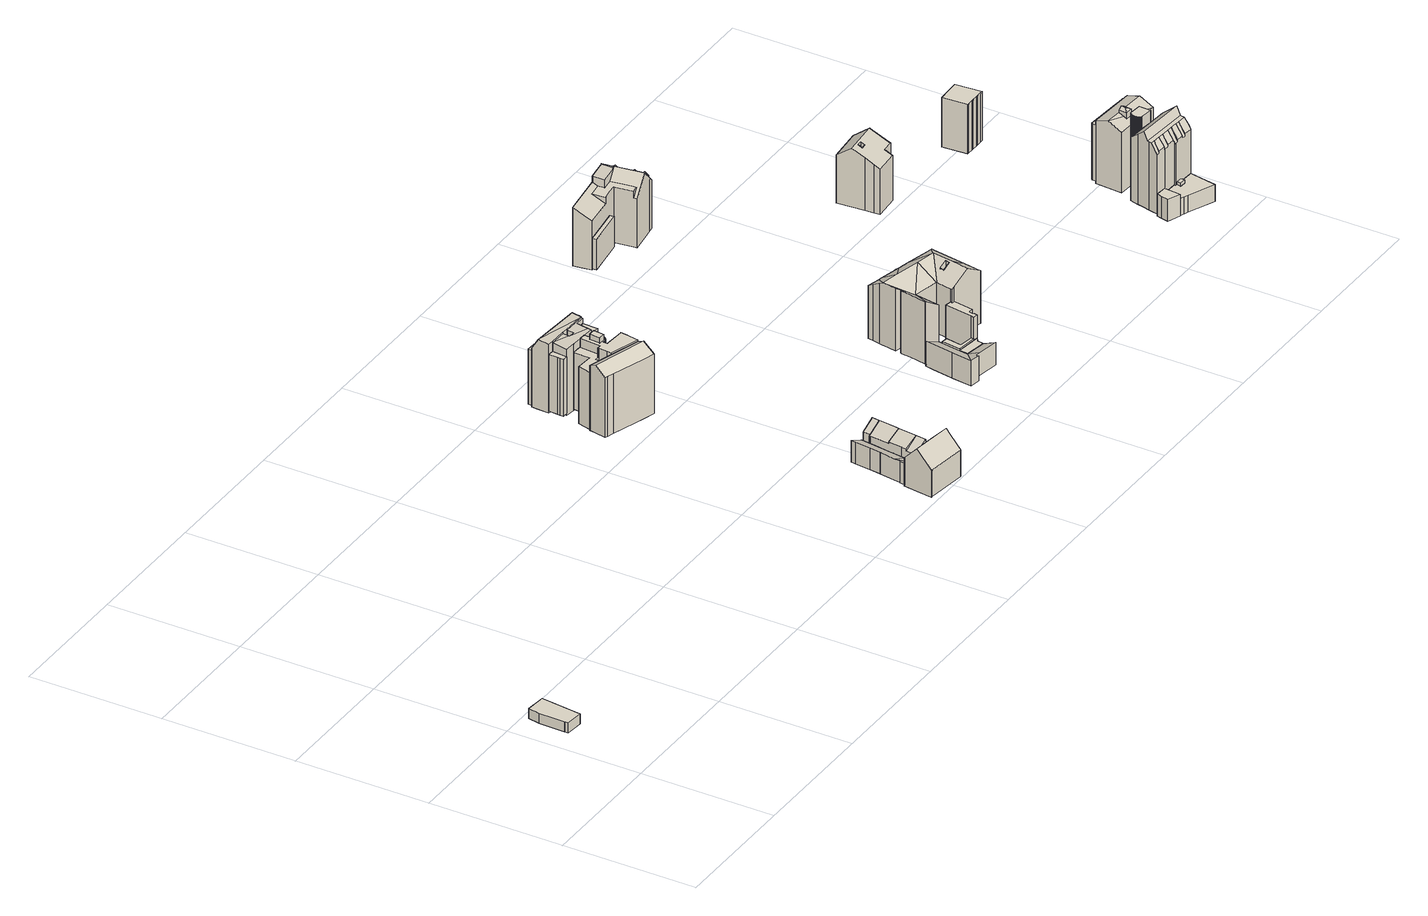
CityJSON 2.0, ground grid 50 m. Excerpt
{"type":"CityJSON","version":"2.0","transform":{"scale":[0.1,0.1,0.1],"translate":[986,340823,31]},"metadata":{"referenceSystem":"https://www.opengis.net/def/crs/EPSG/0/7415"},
"CityObjects":{
"building1":{"type":"Building","attributes":{"measuredHeight":3.82,"roofType":"FLACHDACH","HoeheDach":"42","NiedrigsteTraufeDesGebaeudes":"42","Blattnummer":"102081","HoeheGrund":"38"},"geometry":[{"type":"Solid","lod":"2","boundaries":[[[[0,1,2,3,4,5,6]],[[7,8,9,10,11,12,13]],[[13,12,1,0]],[[12,11,2,1]],[[11,10,3,2]],[[10,9,4,3]],[[9,8,5,4]],[[8,7,6,5]],[[7,13,0,6]]]]}]},
"building2":{"type":"Building","children":["building2-1","building2-2","building2-3","building2-4","building2-5"]},
"building2-1":{"type":"BuildingPart","attributes":{"measuredHeight":16.26,"roofType":"SATTELDACH","HoeheDach":"48","NiedrigsteTraufeDesGebaeudes":"42","Blattnummer":"102081","HoeheGrund":"32"},"parents":["building2"],"geometry":[{"type":"Solid","lod":"2","boundaries":[[[[14,15,16,17,18,19]],[[17,20,21,22,23,24,18]],[[25,16,15,26]],[[26,15,14,27]],[[27,14,19,28]],[[29,24,23,30]],[[16,25,31,32,33,21,20,17]],[[22,21,33,34,30,23]],[[19,18,24,29,35,28]],[[32,31,25,26,27,28,35,29,30,34,33]]]]}]},
"building2-2":{"type":"BuildingPart","attributes":{"measuredHeight":8.15,"roofType":"PULTDACH","HoeheDach":"41","NiedrigsteTraufeDesGebaeudes":"38","Blattnummer":"102081","HoeheGrund":"32"},"parents":["building2"],"geometry":[{"type":"Solid","lod":"2","boundaries":[[[[36,37,38,39]],[[40,41,42,43]],[[40,39,38,41]],[[41,38,37,42]],[[42,37,36,43]],[[43,36,39,40]]]]}]},
"building2-3":{"type":"BuildingPart","attributes":{"measuredHeight":8.43,"roofType":"PULTDACH","HoeheDach":"41","NiedrigsteTraufeDesGebaeudes":"37","Blattnummer":"102081","HoeheGrund":"32"},"parents":["building2"],"geometry":[{"type":"Solid","lod":"2","boundaries":[[[[44,45,46,47,48]],[[46,49,50,51,52,53]],[[49,54,55,36,39,56,57,58,59]],[[60,52,51,61]],[[59,50,49]],[[46,53,47]],[[62,57,56,63]],[[63,56,39,64]],[[64,39,36,65]],[[65,36,55,66]],[[66,55,54,67]],[[66,67,68,69,70,71,72,73,60,61,74,75,62,63,64,65]],[[70,69,68,67,54,49,46,45]],[[51,50,59,58,57,62,75,74,61]],[[71,70,45,44,48,72]],[[48,47,53,52,60,73,72]]]]}]},
"building2-4":{"type":"BuildingPart","attributes":{"measuredHeight":8.3,"roofType":"PULTDACH","HoeheDach":"41","NiedrigsteTraufeDesGebaeudes":"37","Blattnummer":"102081","HoeheGrund":"32"},"parents":["building2"],"geometry":[{"type":"Solid","lod":"2","boundaries":[[[[76,77,78,79]],[[80,81,82,83,78,77]],[[79,78,83,84]],[[85,80,77,76]],[[86,87,88,89]],[[90,91,92,93]],[[81,94,82]],[[95,96,97,98]],[[98,97,99,100]],[[100,99,101,102]],[[102,101,103,104]],[[104,103,105,106]],[[104,106,107,90,93,108,85,76,79,84,109,86,89,110,95,98,100,102]],[[90,107,106,105,111,91]],[[88,112,96,95,110,89]],[[81,80,85,108,93,92,94]],[[83,82,87,86,109,84]],[[94,92,91,111,105,103,101,99,97,96,112,88,87,82]]]]}]},
"building2-5":{"type":"BuildingPart","attributes":{"measuredHeight":6.44,"roofType":"FLACHDACH","HoeheDach":"39","NiedrigsteTraufeDesGebaeudes":"39","Blattnummer":"102081","HoeheGrund":"32"},"parents":["building2"],"geometry":[{"type":"Solid","lod":"2","boundaries":[[[[113,114,115,116,117]],[[118,119,120,121,122]],[[122,121,114,113]],[[121,120,115,114]],[[120,119,116,115]],[[119,118,117,116]],[[118,122,113,117]]]]}]},
"building3":{"type":"Building","children":["building3-1","building3-2","building3-3","building3-4","building3-5","building3-6","building3-7","building3-8","building3-9","building3-10"]},
"building3-1":{"type":"BuildingPart","attributes":{"measuredHeight":21.09,"roofType":"FLACHDACH","HoeheDach":"56","NiedrigsteTraufeDesGebaeudes":"56","Blattnummer":"102081","HoeheGrund":"35"},"parents":["building3"],"geometry":[{"type":"Solid","lod":"2","boundaries":[[[[123,124,125,126,127]],[[127,126,128,129]],[[126,125,130,128]],[[125,124,131,130]],[[124,123,132,131]],[[123,127,129,132]],[[129,128,130,131,132]]]]}]},
"building3-2":{"type":"BuildingPart","attributes":{"measuredHeight":19.27,"roofType":"FLACHDACH","HoeheDach":"57","NiedrigsteTraufeDesGebaeudes":"57","Blattnummer":"102081","HoeheGrund":"37"},"parents":["building3"],"geometry":[{"type":"Solid","lod":"2","boundaries":[[[[133,134,135,136]],[[137,138,139,140]],[[140,139,134,133]],[[139,138,135,134]],[[138,137,136,135]],[[137,140,133,136]]]]}]},
"building3-3":{"type":"BuildingPart","attributes":{"measuredHeight":21.83,"roofType":"FLACHDACH","HoeheDach":"57","NiedrigsteTraufeDesGebaeudes":"57","Blattnummer":"102081","HoeheGrund":"36"},"parents":["building3"],"geometry":[{"type":"Solid","lod":"2","boundaries":[[[[141,142,143,144,145,146,147]],[[148,149,150,151,152,153,154]],[[154,153,142,141]],[[153,152,143,142]],[[152,151,144,143]],[[151,150,145,144]],[[150,149,146,145]],[[149,148,147,146]],[[148,154,141,147]]]]}]},
"building3-4":{"type":"BuildingPart","attributes":{"measuredHeight":27.3,"roofType":"FLACHDACH","HoeheDach":"62","NiedrigsteTraufeDesGebaeudes":"62","Blattnummer":"102081","HoeheGrund":"35"},"parents":["building3"],"geometry":[{"type":"Solid","lod":"2","boundaries":[[[[155,156,157,158]],[[159,160,161,162]],[[162,161,156,155]],[[161,160,157,156]],[[160,159,158,157]],[[159,162,155,158]]]]}]},
"building3-5":{"type":"BuildingPart","attributes":{"measuredHeight":26.02,"roofType":"SATTELDACH","HoeheDach":"61","NiedrigsteTraufeDesGebaeudes":"58","Blattnummer":"102081","HoeheGrund":"35"},"parents":["building3"],"geometry":[{"type":"Solid","lod":"2","boundaries":[[[[163,164,165,166,167,168]],[[169,170,171,172]],[[172,171,173,174]],[[175,167,166,176]],[[176,166,165,177]],[[177,165,164,178]],[[178,179,180,181,182,169,172,174,183,175,176,177]],[[184,185,181,180,179,178,164,163]],[[182,181,185,186,170,169]],[[173,168,167,175,183,174]],[[171,170,186,185,184,163,168,173]]]]}]},
"building3-6":{"type":"BuildingPart","attributes":{"measuredHeight":26.84,"roofType":"PULTDACH","HoeheDach":"62","NiedrigsteTraufeDesGebaeudes":"58","Blattnummer":"102081","HoeheGrund":"35"},"parents":["building3"],"geometry":[{"type":"Solid","lod":"2","boundaries":[[[[187,188,189,190,191,192,193]],[[194,195,196,197,198,192]],[[199,190,189,200]],[[200,189,188,201]],[[201,188,187,202]],[[202,187,193,203]],[[204,198,197,205]],[[205,197,196,206]],[[206,196,195,207]],[[208,209,210,211,212,213,214,207,195,194]],[[214,213,212,211,215,199,200,201,202,203,216,204,205,206,207]],[[215,211,210,191,190,199]],[[193,192,198,204,216,203]],[[191,210,209,208,194,192]]]]}]},
"building3-7":{"type":"BuildingPart","attributes":{"measuredHeight":24,"roofType":"FLACHDACH","HoeheDach":"59","NiedrigsteTraufeDesGebaeudes":"59","Blattnummer":"102081","HoeheGrund":"35"},"parents":["building3"],"geometry":[{"type":"Solid","lod":"2","boundaries":[[[[217,218,219,220,221]],[[222,223,224,225,226]],[[226,225,218,217]],[[225,224,219,218]],[[224,223,220,219]],[[223,222,221,220]],[[222,226,217,221]]]]}]},
"building3-8":{"type":"BuildingPart","attributes":{"measuredHeight":25.4,"roofType":"FLACHDACH","HoeheDach":"60","NiedrigsteTraufeDesGebaeudes":"60","Blattnummer":"102081","HoeheGrund":"35"},"parents":["building3"],"geometry":[{"type":"Solid","lod":"2","boundaries":[[[[227,228,229,230,231,232,233,234,235,236,237,238,239,240,241,242,243,244,245,246,247,248,249,250,251,252,253,254,255,256,257,258,259,260,261,262,263,264,265,266,267,268,269,270,271,272,273,274,275,276,277,278,279,280,281],[157,156,155,158]],[[282,283,251,250]],[[283,284,252,251]],[[284,285,253,252]],[[285,286,254,253]],[[287,288,289,290,291,292,293,294,295,296,297,298,299,300,301,302,303,304,305,306,307,308,309,310,311,312,313,286,285,284,283,282,314,315,316,317,318,319,320,321,322,323,324,325,326,327,328,329,330,331,332,333,334,335,336],[337,338,339,340]],[[336,335,228,227]],[[335,334,229,228]],[[334,333,230,229]],[[333,332,231,230]],[[332,331,232,231]],[[331,330,233,232]],[[330,329,234,233]],[[329,328,235,234]],[[328,327,236,235]],[[327,326,237,236]],[[326,325,238,237]],[[325,324,239,238]],[[324,323,240,239]],[[323,322,241,240]],[[322,321,242,241]],[[321,320,243,242]],[[320,319,244,243]],[[319,318,245,244]],[[318,317,246,245]],[[317,316,247,246]],[[316,315,248,247]],[[315,314,249,248]],[[314,282,250,249]],[[286,313,255,254]],[[313,312,256,255]],[[312,311,257,256]],[[311,310,258,257]],[[310,309,259,258]],[[309,308,260,259]],[[308,307,261,260]],[[307,306,262,261]],[[306,305,263,262]],[[305,304,264,263]],[[304,303,265,264]],[[303,302,266,265]],[[302,301,267,266]],[[301,300,268,267]],[[300,299,269,268]],[[299,298,270,269]],[[298,297,271,270]],[[297,296,272,271]],[[296,295,273,272]],[[295,294,274,273]],[[294,293,275,274]],[[293,292,276,275]],[[292,291,277,276]],[[291,290,278,277]],[[290,289,279,278]],[[289,288,280,279]],[[288,287,281,280]],[[287,336,227,281]],[[340,339,156,157]],[[339,338,155,156]],[[338,337,158,155]],[[337,340,157,158]]]]}]},
"building3-9":{"type":"BuildingPart","attributes":{"measuredHeight":21.93,"roofType":"FLACHDACH","HoeheDach":"57","NiedrigsteTraufeDesGebaeudes":"57","Blattnummer":"102081","HoeheGrund":"35"},"parents":["building3"],"geometry":[{"type":"Solid","lod":"2","boundaries":[[[[341,342,343,344,345,346,347,348,349,350,351,352,353]],[[354,355,356,357,358,359,360,361,362,363,364,365,366]],[[366,365,342,341]],[[365,364,343,342]],[[364,363,344,343]],[[363,362,345,344]],[[362,361,346,345]],[[361,360,347,346]],[[360,359,348,347]],[[359,358,349,348]],[[358,357,350,349]],[[357,356,351,350]],[[356,355,352,351]],[[355,354,353,352]],[[354,366,341,353]]]]}]},
"building3-10":{"type":"BuildingPart","attributes":{"measuredHeight":26.04,"roofType":"PULTDACH","HoeheDach":"61","NiedrigsteTraufeDesGebaeudes":"60","Blattnummer":"102081","HoeheGrund":"35"},"parents":["building3"],"geometry":[{"type":"Solid","lod":"2","boundaries":[[[[367,368,369,370,371,372,373,374,375,376,377]],[[374,378,375]],[[371,379,380,381,382,383,384,372]],[[385,377,376,202]],[[386,368,367,387]],[[387,367,377,385]],[[388,384,383,389]],[[389,383,382,199]],[[199,382,381,211]],[[211,381,380,217]],[[217,380,379,221]],[[217,221,390,220,391,386,387,385,202,392,201,393,394,395,388,389,199,211]],[[391,220,370,369,368,386]],[[371,370,220,390,221,379]],[[372,384,388,395,394,373]],[[374,373,394,393,201,378]],[[375,378,201,392,202,376]]]]}]},
"building4":{"type":"Building","children":["building4-1","building4-2","building4-3","building4-4","building4-5"]},
"building4-1":{"type":"BuildingPart","attributes":{"measuredHeight":5.58,"roofType":"FLACHDACH","HoeheDach":"39","NiedrigsteTraufeDesGebaeudes":"39","Blattnummer":"102081","HoeheGrund":"34"},"parents":["building4"],"geometry":[{"type":"Solid","lod":"2","boundaries":[[[[396,397,398,399]],[[397,400,401,398]],[[401,402,403,404,399,398]],[[397,396,405,406,407,400]],[[400,407,402,401]],[[407,406,403,402]],[[406,405,404,403]],[[405,396,399,404]]]]}]},
"building4-2":{"type":"BuildingPart","attributes":{"measuredHeight":5.76,"roofType":"FLACHDACH","HoeheDach":"40","NiedrigsteTraufeDesGebaeudes":"40","Blattnummer":"102081","HoeheGrund":"34"},"parents":["building4"],"geometry":[{"type":"Solid","lod":"2","boundaries":[[[[408,409,410,411,412,413]],[[414,415,416,417,418,419]],[[419,418,409,408]],[[418,417,410,409]],[[417,416,411,410]],[[416,415,412,411]],[[415,414,413,412]],[[414,419,408,413]]]]}]},
"building4-3":{"type":"BuildingPart","attributes":{"measuredHeight":24.07,"roofType":"SATTELDACH","HoeheDach":"58","NiedrigsteTraufeDesGebaeudes":"53","Blattnummer":"102081","HoeheGrund":"34"},"parents":["building4"],"geometry":[{"type":"Solid","lod":"2","boundaries":[[[[420,421,422,423]],[[423,422,424,425]],[[425,424,426,427]],[[428,429,430,431]],[[431,430,432,433]],[[434,435,436,437]],[[438,439,440,441]],[[442,443,444]],[[445,446,447,448,449]],[[447,450,451,452,448]],[[453,454,455]],[[456,426,424,422,421,457,446,445]],[[458,459,460,454,453]],[[460,461,462]],[[463,464,465,466,467,468]],[[466,465,469,470,471,461,460,467]],[[472,473,474,475]],[[476,477,478,479]],[[479,478,480,481]],[[481,480,482,483]],[[484,452,451,485]],[[485,451,450,486]],[[487,457,421,420]],[[488,489,439,438]],[[490,491,489,488]],[[441,440,491,490]],[[492,493,494,495]],[[496,464,463,497]],[[498,471,470,499]],[[499,470,469,500]],[[501,468,467,460,459,502,503,436,435],[439,489,491,440]],[[474,504,505,506,477,476,507,508,509,475]],[[482,510,449,448,452,484,511,512,513,483]],[[514,515,516,458,453,455,517,518]],[[436,503,502,459,458,516,519,520,437]],[[521,496,497,522,523,434,437,520,519,516,515,514,518,524,525,526,472,475,509,508,507,476,479,481,483,513,512,511,484,485,486,527,528,487,420,423,425,427,529,428,431,433,530,492,495,531,532,498,499,500],[438,441,490,488]],[[525,524,518,517,443,442]],[[447,446,457,487,528,527,486,450]],[[496,521,500,469,465,464]],[[471,498,532,461]],[[462,461,532,531,495,494]],[[522,497,463,468,501,523]],[[523,501,435,434]],[[533,493,492,530,433,432]],[[456,429,428,529,427,426]],[[526,525,442,444,473,472]],[[454,460,462,494,493,533,432,430,429,456,445]],[[517,455,454,445,449,510]],[[444,443,517,510,482,480,478,477,506,505,504,474,473]]]]}]},
"building4-4":{"type":"BuildingPart","attributes":{"measuredHeight":9.76,"roofType":"PULTDACH","HoeheDach":"43","NiedrigsteTraufeDesGebaeudes":"39","Blattnummer":"102081","HoeheGrund":"33"},"parents":["building4"],"geometry":[{"type":"Solid","lod":"2","boundaries":[[[[534,535,536,537,538,539]],[[540,541,538,537]],[[542,536,535,543]],[[543,535,534,544]],[[545,546,547,548]],[[549,541,540,550]],[[550,551,542,543,544,552,553,554,555,556,545,548,557,558,559,560,549]],[[558,557,548,547,561,562]],[[563,564,546,545,556,555]],[[551,550,540,537,536,542]],[[541,549,560,538]],[[552,544,534,539,565,553]],[[560,559,558,562,566,538]],[[565,567,563,555,554,553]],[[539,538,566,562,561,547,546,564,563,567,565]]]]}]},
"building4-5":{"type":"BuildingPart","attributes":{"measuredHeight":14.68,"roofType":"FLACHDACH","HoeheDach":"48","NiedrigsteTraufeDesGebaeudes":"48","Blattnummer":"102081","HoeheGrund":"34"},"parents":["building4"],"geometry":[{"type":"Solid","lod":"2","boundaries":[[[[568,569,570,571,572,573,574,575,576,577,578]],[[579,580,581,582,583,584,585,586,587,588,589]],[[589,588,569,568]],[[588,587,570,569]],[[587,586,571,570]],[[586,585,572,571]],[[585,584,573,572]],[[584,583,574,573]],[[583,582,575,574]],[[582,581,576,575]],[[581,580,577,576]],[[580,579,578,577]],[[579,589,568,578]]]]}]},
"building5":{"type":"Building","children":["building5-1","building5-2","building5-3"]},
"building5-1":{"type":"BuildingPart","attributes":{"measuredHeight":23.23,"roofType":"PULTDACH","HoeheDach":"62","NiedrigsteTraufeDesGebaeudes":"61","Blattnummer":"102081","HoeheGrund":"39"},"parents":["building5"],"geometry":[{"type":"Solid","lod":"2","boundaries":[[[[590,591,592,593,594,595]],[[596,597,598,599,600,601]],[[596,595,594,597]],[[597,594,593,598]],[[598,593,592,599]],[[599,592,591,600]],[[600,591,590,601]],[[601,590,595,596]]]]}]},
"building5-2":{"type":"BuildingPart","attributes":{"measuredHeight":11.69,"roofType":"FLACHDACH","HoeheDach":"49","NiedrigsteTraufeDesGebaeudes":"49","Blattnummer":"102081","HoeheGrund":"38"},"parents":["building5"],"geometry":[{"type":"Solid","lod":"2","boundaries":[[[[602,603,604,605]],[[606,607,608,609]],[[609,608,603,602]],[[608,607,604,603]],[[607,606,605,604]],[[606,609,602,605]]]]}]},
"building5-3":{"type":"BuildingPart","attributes":{"measuredHeight":25.04,"roofType":"SATTELDACH","HoeheDach":"62","NiedrigsteTraufeDesGebaeudes":"56","Blattnummer":"102081","HoeheGrund":"37"},"parents":["building5"],"geometry":[{"type":"Solid","lod":"2","boundaries":[[[[610,611,612,613,614,615,616]],[[617,618,619,620,621,622,623,624,625,626,614,613]],[[627,628,629,630,631,625,624,623,622,632,633]],[[634,631,630,629,628,635,636,637,638,639,640,641,642,643,644,645,646,647,648,649,650,651,652,653,654,655,656,657,658,659,660,661,662,663,664,665,666]],[[667,668,662,661,660,659]],[[658,657,669,667,659]],[[670,671,648,647]],[[646,672,673,670,647]],[[674,675,676,641,640]],[[639,638,677,674,640]],[[678,616,615,679]],[[612,617,613]],[[680,666,665,681]],[[681,665,664,682]],[[683,655,654,684]],[[684,654,653,685]],[[685,653,652,686]],[[686,652,651,687]],[[687,651,650,688]],[[689,636,635,690]],[[691,634,666,680]],[[662,668,663]],[[656,669,657]],[[648,671,649]],[[637,677,638]],[[690,692,693,694,695,696,697,698,699,678,679,700,701,702,703,691,680,681,682,704,705,706,683,684,685,686,687,688,707,708,709,710,711,712,689]],[[669,656,655,683,706,705,704,682,664,663,668,667]],[[673,644,643,675,674,677,637,636,689,712,711,710,709,708,707,688,650,649,671,670]],[[698,697,696,695,619,618,617,612,611]],[[626,625,631,634,691,703,702,701]],[[676,675,643,642,641]],[[645,644,673,672,646]],[[693,692,690,635,628,627]],[[694,693,627,633,620,619,695]],[[633,632,622,621,620]],[[699,698,611,610,616,678]],[[614,626,701,700,679,615]]]]}]},
"building6":{"type":"Building","attributes":{"measuredHeight":22.62,"roofType":"SATTELDACH","HoeheDach":"58","NiedrigsteTraufeDesGebaeudes":"52","Blattnummer":"102081","HoeheGrund":"35"},"geometry":[{"type":"Solid","lod":"2","boundaries":[[[[713,714,715,716]],[[717,716,715,718]],[[719,720,721,722]],[[722,721,723,724]],[[724,723,725,726]],[[726,725,727,728]],[[728,727,729,730]],[[730,729,731,732]],[[733,734,735,736]],[[737,738,734,733]],[[739,740,738,737]],[[736,735,740,739]],[[724,726,728,730,732,741,717,718,742,719,722],[733,736,739,737]],[[741,732,731,713,716,717]],[[720,719,742,718,715,714]],[[731,729,727,725,723,721,720,714,713],[735,734,738,740]]]]}]},
"building7":{"type":"Building","children":["building7-1","building7-2","building7-3","building7-4","building7-5","building7-6","building7-7","building7-8"]},
"building7-1":{"type":"BuildingPart","attributes":{"measuredHeight":21.47,"roofType":"FLACHDACH","HoeheDach":"56","NiedrigsteTraufeDesGebaeudes":"56","Blattnummer":"102081","HoeheGrund":"35"},"parents":["building7"],"geometry":[{"type":"Solid","lod":"2","boundaries":[[[[743,744,745,746,747,748,749,750,751,752]],[[753,754,755,756,757,758,759,760,761,762]],[[762,761,744,743]],[[761,760,745,744]],[[760,759,746,745]],[[759,758,747,746]],[[758,757,748,747]],[[757,756,749,748]],[[756,755,750,749]],[[755,754,751,750]],[[754,753,752,751]],[[753,762,743,752]]]]}]},
"building7-2":{"type":"BuildingPart","attributes":{"measuredHeight":8.38,"roofType":"FLACHDACH","HoeheDach":"40","NiedrigsteTraufeDesGebaeudes":"40","Blattnummer":"102081","HoeheGrund":"32"},"parents":["building7"],"geometry":[{"type":"Solid","lod":"2","boundaries":[[[[763,764,765,766,767]],[[768,769,770,771,772]],[[772,771,764,763]],[[771,770,765,764]],[[770,769,766,765]],[[769,768,767,766]],[[768,772,763,767]]]]}]},
"building7-3":{"type":"BuildingPart","attributes":{"measuredHeight":6.41,"roofType":"FLACHDACH","HoeheDach":"38","NiedrigsteTraufeDesGebaeudes":"38","Blattnummer":"102081","HoeheGrund":"32"},"parents":["building7"],"geometry":[{"type":"Solid","lod":"2","boundaries":[[[[773,774,775,776,777,778,779,780,781,782,783,784]],[[785,786,787,788,789,790,791,792,793,794,795,796]],[[796,795,774,773]],[[795,794,775,774]],[[794,793,776,775]],[[793,792,777,776]],[[792,791,778,777]],[[791,790,779,778]],[[790,789,780,779]],[[789,788,781,780]],[[788,787,782,781]],[[787,786,783,782]],[[786,785,784,783]],[[785,796,773,784]]]]}]},
"building7-4":{"type":"BuildingPart","attributes":{"measuredHeight":27.11,"roofType":"WALMDACH","HoeheDach":"61","NiedrigsteTraufeDesGebaeudes":"60","Blattnummer":"102081","HoeheGrund":"34"},"parents":["building7"],"geometry":[{"type":"Solid","lod":"2","boundaries":[[[[797,798,799,800]],[[801,797,800]],[[801,802,798,797]],[[803,800,799,804]],[[805,801,800,803]],[[806,802,801,805]],[[805,803,804,807,806]],[[798,802,806,807,804,799]]]]}]},
"building7-5":{"type":"BuildingPart","attributes":{"measuredHeight":25.71,"roofType":"SATTELDACH","HoeheDach":"60","NiedrigsteTraufeDesGebaeudes":"57","Blattnummer":"102081","HoeheGrund":"34"},"parents":["building7"],"geometry":[{"type":"Solid","lod":"2","boundaries":[[[[808,809,810,811,812,813,814,815,816,817,818,819,820,821,822]],[[820,823,821]],[[823,824,825,826,827,828,829,821]],[[816,830,827,826,817]],[[831,819,818,832]],[[833,815,814,834]],[[834,814,813,835]],[[835,813,812,836]],[[836,812,811,837]],[[837,811,810,838]],[[838,810,809,839]],[[839,809,808,840]],[[840,808,822,841]],[[842,829,828,843]],[[844,825,824,845]],[[846,847,848,833,834,835,836,837,838,839,840,841,849,842,843],[845,850,831,832,851,852,844]],[[822,821,829,842,849,841]],[[820,819,831,850,845,824,823]],[[818,817,826,825,844,852,851,832]],[[830,847,846,843,828,827]],[[848,847,830,816,815,833]]]]}]},
"building7-6":{"type":"BuildingPart","attributes":{"measuredHeight":29.23,"roofType":"SATTELDACH","HoeheDach":"62","NiedrigsteTraufeDesGebaeudes":"54","Blattnummer":"102081","HoeheGrund":"32"},"parents":["building7"],"geometry":[{"type":"Solid","lod":"2","boundaries":[[[[853,854,855,856]],[[854,857,858,859,860,861,862,863,864,865,866,867,855]],[[865,868,869,866]],[[868,870,871,872,873,874,875,869]],[[876,857,854,877]],[[878,879,858,857,880]],[[881,859,858,882]],[[883,884,885,886,860,859,887]],[[888,889,861,860,890]],[[891,862,861,892]],[[893,894,863,862,895]],[[896,875,874,897]],[[897,874,873,898]],[[898,873,872,899]],[[899,872,871,900]],[[900,871,870,901]],[[853,877,854]],[[857,876,880]],[[879,882,858]],[[859,881,887]],[[902,884,883,903]],[[886,890,860]],[[861,889,892]],[[891,895,862]],[[904,905,906,907,908,909,893,895,891,892,889,888,890,886,885,884,902]],[[910,911,912,913,914,909,908,907,906,905,904,902,903,915,916,917,918,919,920,921,922,923,924,896,897,898,899,900,901]],[[919,918,917,878,880,876,877,853,856,920]],[[867,866,869,875,896,924,923,922]],[[865,864,912,911,910,901,870,868]],[[894,893,909,914,913,912,864,863]],[[916,915,903,883,887,881,882,879,878,917]],[[856,855,867,922,921,920]]]]}]},
"building7-7":{"type":"BuildingPart","attributes":{"measuredHeight":6.8,"roofType":"FLACHDACH","HoeheDach":"39","NiedrigsteTraufeDesGebaeudes":"39","Blattnummer":"102081","HoeheGrund":"33"},"parents":["building7"],"geometry":[{"type":"Solid","lod":"2","boundaries":[[[[925,926,927,928]],[[929,930,931,932]],[[932,931,926,925]],[[931,930,927,926]],[[930,929,928,927]],[[929,932,925,928]]]]}]},
"building7-8":{"type":"BuildingPart","attributes":{"measuredHeight":27.53,"roofType":"FLACHDACH","HoeheDach":"61","NiedrigsteTraufeDesGebaeudes":"61","Blattnummer":"102081","HoeheGrund":"34"},"parents":["building7"],"geometry":[{"type":"Solid","lod":"2","boundaries":[[[[933,934,935,936]],[[934,937,938,935]],[[936,935,938,939,940,941,942,943,944,945,946,947,948,949,950,951,952,953,954,955,956,957,958,959,960,961,962,963]],[[964,965,966,967,968,969,970,971,972,973,974,975,976,977,978,979,980,981,982,983,984,985,986,987,988,937,934,933]],[[937,988,939,938]],[[988,987,940,939]],[[987,986,941,940]],[[986,985,942,941]],[[985,984,943,942]],[[984,983,944,943]],[[983,982,945,944]],[[982,981,946,945]],[[981,980,947,946]],[[980,979,948,947]],[[979,978,949,948]],[[978,977,950,949]],[[977,976,951,950]],[[976,975,952,951]],[[975,974,953,952]],[[974,973,954,953]],[[973,972,955,954]],[[972,971,956,955]],[[971,970,957,956]],[[970,969,958,957]],[[969,968,959,958]],[[968,967,960,959]],[[967,966,961,960]],[[966,965,962,961]],[[965,964,963,962]],[[964,933,936,963]]]]}]},
"building8":{"type":"Building","attributes":{"measuredHeight":18.92,"roofType":"FLACHDACH","HoeheDach":"56","NiedrigsteTraufeDesGebaeudes":"56","Blattnummer":"102081","HoeheGrund":"37"},"geometry":[{"type":"Solid","lod":"2","boundaries":[[[[989,990,991,992,993,994,995,996,997,998,999]],[[1000,1001,1002,1003,1004,1005,1006,1007,1008,1009,1010]],[[1010,1009,990,989]],[[1009,1008,991,990]],[[1008,1007,992,991]],[[1007,1006,993,992]],[[1006,1005,994,993]],[[1005,1004,995,994]],[[1004,1003,996,995]],[[1003,1002,997,996]],[[1002,1001,998,997]],[[1001,1000,999,998]],[[1000,1010,989,999]]]]}]}
},
"vertices":[
[93,423,68],[75,270,68],[8,275,68],[8,286,68],[8,288,68],[11,385,68],[19,429,68],[19,429,106],[11,385,106],[8,288,106],[8,286,106],[8,275,106],[75,270,106],[93,423,106],
[1905,22,111],[2054,4,111],[2059,47,156],[2061,62,171],[1908,80,171],[1900,22,111],[2063,81,150],[2067,115,115],[2037,119,115],[1971,127,115],[1915,133,115],[2059,47,8],[2054,4,8],[1905,22,8],[1900,22,8],[1915,133,8],[1971,127,8],[2061,62,8],[2063,81,8],[2067,115,8],[2037,119,8],[1908,80,8],
[2093,332,96],[2096,359,96],[2048,365,66],[2045,338,66],[2045,338,15],[2048,365,15],[2096,359,15],[2093,332,15],
[2040,148,77],[2071,145,96],[2075,183,96],[2023,189,64],[2019,151,64],[2084,253,96],[2032,260,71],[2026,209,71],[2025,207,71],[2023,189,71],[2085,262,96],[2093,327,96],[2041,338,64],[2041,335,64],[2036,291,64],[2032,260,64],[2025,207,12],[2026,209,12],[2041,335,12],[2041,338,12],[2045,338,12],[2093,332,12],[2093,327,12],[2085,262,12],[2084,253,12],[2075,183,12],[2071,145,12],[2040,148,12],[2019,151,12],[2023,189,12],[2032,260,12],[2036,291,12],
[1915,133,13],[1915,133,96],[1917,149,96],[1917,149,13],[1971,127,59],[1976,168,59],[1921,175,95],[1918,151,96],[1918,151,13],[1971,127,13],[1930,232,13],[1930,232,95],[1931,232,95],[1931,232,13],[1982,214,13],[1982,214,70],[1982,212,70],[1982,212,13],[1976,168,70],[1936,276,13],[1936,276,95],[1942,331,96],[1942,331,13],[1945,350,96],[1945,350,13],[1997,343,71],[1997,343,13],[1997,341,71],[1997,341,13],[1991,291,71],[1991,291,13],[1983,227,13],[1976,168,13],[1921,175,13],[1931,233,13],[1983,227,70],[1931,233,95],
[2040,148,14],[2071,145,14],[2069,127,14],[2067,115,14],[2037,119,14],[2037,119,78],[2067,115,78],[2069,127,78],[2071,145,78],[2040,148,78],
[1709,1400,255],[1690,1401,255],[1674,1402,255],[1673,1388,255],[1708,1385,255],[1673,1388,44],[1708,1385,44],[1674,1402,44],[1690,1401,44],[1709,1400,44],
[1867,1375,63],[1832,1377,63],[1833,1392,63],[1867,1390,63],[1867,1390,256],[1833,1392,256],[1832,1377,256],[1867,1375,256],
[1685,1263,46],[1667,1264,46],[1665,1264,46],[1665,1276,46],[1666,1286,46],[1668,1321,46],[1689,1319,46],[1689,1319,264],[1668,1321,264],[1666,1286,264],[1665,1276,264],[1665,1264,264],[1667,1264,264],[1685,1263,264],
[1798,1229,40],[1795,1189,40],[1771,1190,40],[1774,1230,40],[1774,1230,313],[1771,1190,313],[1795,1189,313],[1798,1229,313],
[1844,1069,299],[1847,1087,291],[1848,1093,288],[1737,1127,288],[1646,1154,288],[1641,1130,299],[1667,1079,39],[1667,1079,268],[1644,1086,268],[1644,1086,39],[1633,1089,268],[1633,1089,39],[1646,1154,39],[1737,1127,39],[1848,1093,39],[1847,1087,39],[1844,1069,39],[1838,1026,39],[1838,1025,39],[1797,1038,39],[1641,1130,39],[1838,1026,267],[1838,1025,267],[1797,1038,267],
[1689,1319,302],[1752,1318,302],[1752,1319,302],[1775,1317,302],[1853,1316,302],[1671,1362,306],[1668,1321,302],[1865,1349,306],[1867,1375,265],[1832,1377,265],[1708,1385,265],[1673,1388,265],[1775,1317,38],[1752,1319,38],[1752,1318,38],[1689,1319,38],[1668,1321,38],[1673,1388,38],[1708,1385,38],[1832,1377,38],[1867,1375,38],[1865,1334,304],[1865,1323,303],[1864,1315,302],[1864,1315,38],[1865,1323,38],[1865,1334,38],[1865,1349,38],[1853,1316,38],[1671,1362,38],
[1864,1308,38],[1862,1254,38],[1862,1251,38],[1824,1254,38],[1827,1308,38],[1827,1308,278],[1824,1254,278],[1862,1251,278],[1862,1254,278],[1864,1308,278],
[1785,1256,40],[1784,1247,40],[1784,1239,40],[1786,1239,40],[1788,1238,40],[1791,1238,40],[1793,1237,40],[1795,1237,40],[1797,1235,40],[1799,1234,40],[1801,1233,40],[1803,1231,40],[1805,1230,40],[1806,1228,40],[1808,1226,40],[1809,1224,40],[1810,1222,40],[1811,1220,40],[1812,1218,40],[1812,1215,40],[1812,1213,40],[1812,1210,40],[1812,1208,40],[1812,1206,40],[1812,1203,40],[1811,1201,40],[1810,1199,40],[1809,1197,40],[1808,1195,40],[1807,1193,40],[1805,1191,40],[1804,1189,40],[1802,1188,40],[1800,1186,40],[1798,1185,40],[1796,1184,40],[1794,1183,40],[1792,1182,40],[1789,1182,40],[1787,1181,40],[1785,1181,40],[1782,1181,40],[1780,1182,40],[1779,1167,40],[1856,1162,40],[1858,1162,40],[1855,1137,40],[1854,1131,40],[1848,1093,40],[1737,1127,40],[1738,1144,40],[1740,1175,40],[1741,1180,40],[1755,1180,40],[1761,1258,40],[1812,1206,294],[1812,1203,294],[1811,1201,294],[1810,1199,294],[1809,1197,294],[1761,1258,294],[1755,1180,294],[1741,1180,294],[1740,1175,294],[1738,1144,294],[1737,1127,294],[1848,1093,294],[1854,1131,294],[1855,1137,294],[1858,1162,294],[1856,1162,294],[1779,1167,294],[1780,1182,294],[1782,1181,294],[1785,1181,294],[1787,1181,294],[1789,1182,294],[1792,1182,294],[1794,1183,294],[1796,1184,294],[1798,1185,294],[1800,1186,294],[1802,1188,294],[1804,1189,294],[1805,1191,294],[1807,1193,294],[1808,1195,294],[1812,1208,294],[1812,1210,294],[1812,1213,294],[1812,1215,294],[1812,1218,294],[1811,1220,294],[1810,1222,294],[1809,1224,294],[1808,1226,294],[1806,1228,294],[1805,1230,294],[1803,1231,294],[1801,1233,294],[1799,1234,294],[1797,1235,294],[1795,1237,294],[1793,1237,294],[1791,1238,294],[1788,1238,294],[1786,1239,294],[1784,1239,294],[1784,1247,294],[1785,1256,294],[1774,1230,294],[1798,1229,294],[1795,1189,294],[1771,1190,294],
[1737,1127,42],[1646,1154,42],[1657,1203,42],[1660,1203,42],[1720,1199,42],[1724,1260,42],[1761,1258,42],[1755,1180,42],[1741,1180,42],[1740,1175,42],[1722,1176,42],[1720,1150,42],[1738,1144,42],[1738,1144,261],[1720,1150,261],[1722,1176,261],[1740,1175,261],[1741,1180,261],[1755,1180,261],[1761,1258,261],[1724,1260,261],[1720,1199,261],[1660,1203,261],[1657,1203,261],[1646,1154,261],[1737,1127,261],
[1724,1260,293],[1761,1258,293],[1785,1256,293],[1824,1254,293],[1825,1265,294],[1756,1293,296],[1751,1293,296],[1751,1295,297],[1690,1319,299],[1689,1319,299],[1685,1263,293],[1752,1318,299],[1827,1308,298],[1864,1308,298],[1864,1315,299],[1775,1317,299],[1778,1317,299],[1776,1291,296],[1685,1263,38],[1761,1258,38],[1724,1260,38],[1776,1291,38],[1778,1317,38],[1825,1265,38],[1785,1256,38],[1690,1319,38],[1751,1295,38],[1751,1293,38],[1756,1293,38],
[2677,285,84],[2598,297,84],[2598,297,28],[2677,285,28],[2602,329,84],[2602,329,28],[2677,319,28],[2694,317,28],[2680,307,28],[2680,307,84],[2694,317,84],[2677,319,84],
[2602,329,31],[2613,400,31],[2635,396,31],[2626,339,31],[2679,331,31],[2677,319,31],[2677,319,89],[2679,331,89],[2626,339,89],[2635,396,89],[2613,400,89],[2602,329,89],
[2712,636,29],[2712,636,232],[2719,635,232],[2719,635,29],[2718,633,233],[2718,633,29],[2720,633,233],[2720,633,29],[2745,627,29],[2745,627,233],[2746,627,233],[2746,627,29],[2747,628,232],[2747,628,29],[2718,424,29],[2718,424,223],[2719,430,223],[2719,430,29],[2772,501,29],[2772,501,250],[2770,486,250],[2770,486,29],[2615,415,224],[2629,508,224],[2553,424,266],[2641,587,270],[2650,650,232],[2638,652,232],[2578,601,269],[2578,600,270],[2589,663,232],[2586,643,244],[2581,617,260],[2727,490,224],[2739,566,270],[2630,509,224],[2728,631,233],[2712,635,232],[2728,490,224],[2728,489,224],[2812,550,270],[2878,597,233],[2763,623,233],[2848,395,233],[2849,394,232],[2860,463,232],[2837,467,246],[2800,475,270],[2790,408,270],[2880,593,232],[2880,594,232],[2879,596,233],[2549,424,29],[2549,424,269],[2549,426,269],[2549,426,29],[2566,529,29],[2566,529,269],[2591,525,252],[2591,525,29],[2593,545,252],[2593,545,29],[2570,549,269],[2570,549,29],[2581,617,29],[2586,643,29],[2589,663,29],[2712,635,29],[2798,496,29],[2798,496,266],[2796,481,29],[2796,481,266],[2753,627,29],[2753,627,232],[2753,625,233],[2753,625,29],[2849,394,29],[2848,395,29],[2879,596,29],[2880,594,29],[2880,593,29],[2727,422,229],[2728,489,223],[2721,449,223],[2560,490,269],[2563,511,269],[2565,522,269],[2565,522,29],[2563,511,29],[2560,490,29],[2578,599,269],[2578,601,29],[2578,600,29],[2578,599,29],[2630,509,29],[2727,490,29],[2728,490,29],[2629,509,224],[2629,509,29],[2728,489,29],[2721,449,29],[2860,463,29],[2790,408,29],[2727,422,29],[2629,508,29],[2615,415,29],[2553,424,29],[2638,652,29],[2650,650,29],[2728,631,29],[2748,628,29],[2763,623,29],[2878,597,29],[2748,628,232],
[2558,231,119],[2559,237,116],[2573,248,109],[2591,246,109],[2598,297,83],[2521,238,119],[2669,233,109],[2677,285,83],[2573,248,22],[2559,237,22],[2558,231,22],[2549,424,22],[2549,424,118],[2615,415,83],[2615,415,22],[2677,285,22],[2669,233,22],[2591,246,22],[2521,238,22],[2520,238,22],[2530,308,22],[2531,317,22],[2543,392,22],[2613,400,22],[2602,329,22],[2598,298,22],[2598,297,22],[2613,400,83],[2602,329,83],[2531,317,119],[2543,392,119],[2520,238,119],[2598,298,83],[2530,308,119],
[2694,317,26],[2677,319,26],[2679,331,26],[2694,434,26],[2719,430,26],[2718,424,26],[2727,422,26],[2715,347,26],[2697,349,26],[2694,331,26],[2697,330,26],[2697,330,173],[2694,331,173],[2697,349,173],[2715,347,173],[2727,422,173],[2718,424,173],[2719,430,173],[2694,434,173],[2679,331,173],[2677,319,173],[2694,317,173],
[2606,1661,305],[2682,1671,305],[2676,1715,309],[2671,1714,309],[2642,1710,309],[2600,1704,309],[2600,1704,76],[2642,1710,76],[2671,1714,76],[2676,1715,76],[2682,1671,76],[2606,1661,76],
[2592,1634,67],[2594,1619,67],[2448,1599,67],[2446,1614,67],[2446,1614,184],[2448,1599,184],[2594,1619,184],[2592,1634,184],
[2442,1642,265],[2446,1614,251],[2556,1629,251],[2550,1678,276],[2602,1685,276],[2600,1704,286],[2436,1682,286],[2556,1629,276],[2592,1634,276],[2623,1638,276],[2632,1568,276],[2648,1571,276],[2658,1572,276],[2657,1583,276],[2652,1620,276],[2645,1666,276],[2606,1661,276],[2634,1556,250],[2696,1565,313],[2693,1584,313],[2684,1651,313],[2681,1671,313],[2648,1571,266],[2632,1568,250],[2682,1671,311],[2741,1571,266],[2757,1573,250],[2755,1583,250],[2742,1582,264],[2740,1583,266],[2728,1593,276],[2738,1608,264],[2747,1609,255],[2751,1610,250],[2750,1620,250],[2745,1619,255],[2737,1618,264],[2723,1630,276],[2733,1645,264],[2746,1647,250],[2746,1651,250],[2747,1652,249],[2746,1656,249],[2744,1672,249],[2743,1677,249],[2742,1677,250],[2741,1687,250],[2727,1685,264],[2719,1692,272],[2714,1696,276],[2715,1698,275],[2717,1701,272],[2724,1711,264],[2737,1713,250],[2736,1723,250],[2722,1721,264],[2676,1715,311],[2739,1700,276],[2737,1713,264],[2741,1687,264],[2748,1633,276],[2746,1647,264],[2745,1619,264],[2750,1620,264],[2753,1597,276],[2751,1610,264],[2747,1609,264],[2755,1583,264],[2436,1682,62],[2600,1704,62],[2676,1715,62],[2722,1721,62],[2736,1723,62],[2742,1677,62],[2743,1677,62],[2744,1672,62],[2746,1656,62],[2747,1652,62],[2746,1651,62],[2757,1573,62],[2741,1571,62],[2682,1671,62],[2696,1565,62],[2634,1556,62],[2632,1568,62],[2623,1638,62],[2592,1634,62],[2556,1629,62],[2446,1614,62],[2442,1642,62],[2602,1685,62],[2606,1661,62],[2645,1666,62],[2681,1671,62],[2737,1713,62],[2739,1700,62],[2741,1687,62],[2746,1647,62],[2748,1633,62],[2750,1620,62],[2751,1610,62],[2753,1597,62],[2755,1583,62],
[3225,1098,266],[3358,1109,266],[3350,1166,224],[3220,1154,224],[3220,1154,40],[3350,1166,40],[3359,1100,40],[3359,1100,261],[3367,1036,227],[3367,1036,40],[3324,1033,227],[3324,1033,40],[3327,1005,212],[3327,1005,40],[3234,997,212],[3234,997,40],[3232,1018,224],[3232,1018,40],[3229,1051,241],[3229,1051,40],[3276,1095,40],[3276,1095,263],[3258,1094,263],[3258,1094,40],[3277,1081,40],[3277,1081,255],[3260,1079,40],[3260,1079,255],[3225,1098,40],[3358,1109,40],
[3761,499,38],[3762,511,38],[3765,512,38],[3765,515,38],[3900,506,38],[3936,503,38],[3942,503,38],[3942,500,38],[3944,500,38],[3943,487,38],[3943,487,253],[3944,500,253],[3942,500,253],[3942,503,253],[3936,503,253],[3900,506,253],[3765,515,253],[3765,512,253],[3762,511,253],[3761,499,253],
[3767,244,5],[3763,182,5],[3715,202,5],[3721,227,5],[3725,247,5],[3725,247,89],[3721,227,89],[3715,202,89],[3763,182,89],[3767,244,89],
[3767,244,8],[3824,240,8],[3823,235,8],[3830,235,8],[3828,218,8],[3850,216,8],[3852,233,8],[3910,229,8],[3892,128,8],[3792,170,8],[3777,176,8],[3763,182,8],[3763,182,72],[3777,176,72],[3792,170,72],[3892,128,72],[3910,229,72],[3852,233,72],[3850,216,72],[3828,218,72],[3830,235,72],[3823,235,72],[3824,240,72],[3767,244,72],
[3833,429,303],[3834,446,303],[3821,446,295],[3819,416,295],[3846,415,295],[3848,445,295],[3819,416,32],[3821,446,32],[3846,415,32],[3848,445,32],[3834,446,32],
[3811,393,262],[3812,394,263],[3814,396,263],[3815,397,264],[3817,399,265],[3819,400,265],[3865,396,265],[3864,389,262],[3934,384,262],[3846,417,274],[3846,415,273],[3819,416,273],[3820,426,277],[3758,450,286],[3754,397,262],[3821,446,286],[3821,446,285],[3848,445,285],[3848,444,286],[3939,438,286],[3943,487,270],[3761,499,270],[3935,384,262],[3819,416,29],[3846,415,29],[3864,389,29],[3865,396,29],[3819,400,29],[3817,399,29],[3815,397,29],[3814,396,29],[3812,394,29],[3811,393,29],[3754,397,29],[3761,499,29],[3943,487,29],[3848,445,29],[3821,446,29],[3939,438,29],[3935,384,29],[3934,384,29],[3758,450,29],[3820,426,29],[3846,417,29],[3848,444,29],
[3738,246,239],[3743,269,276],[3730,270,276],[3725,247,239],[3771,267,276],[3792,265,276],[3821,263,276],[3840,262,276],[3867,260,276],[3883,258,276],[3915,256,276],[3916,259,276],[3919,274,276],[3734,288,276],[3733,283,276],[3922,289,305],[3738,303,305],[3932,347,255],[3862,352,255],[3816,356,255],[3753,361,255],[3751,361,255],[3744,330,282],[3766,244,248],[3738,246,247],[3767,244,239],[3788,242,239],[3766,244,239],[3817,240,247],[3788,242,247],[3824,240,239],[3823,235,232],[3830,235,232],[3835,235,232],[3817,240,239],[3852,233,242],[3862,233,242],[3835,235,242],[3878,231,233],[3862,233,232],[3910,229,242],[3912,237,252],[3878,231,242],[3744,330,13],[3751,361,13],[3753,361,13],[3816,356,13],[3862,352,13],[3932,347,13],[3823,235,13],[3824,240,13],[3830,235,13],[3835,235,13],[3852,233,13],[3862,233,13],[3878,231,13],[3910,229,13],[3922,289,13],[3919,274,13],[3916,259,13],[3915,256,13],[3912,237,13],[3817,240,13],[3788,242,13],[3767,244,13],[3766,244,13],[3738,246,13],[3725,247,13],[3730,270,13],[3733,283,13],[3734,288,13],[3738,303,13],
[3830,235,16],[3852,233,16],[3850,216,16],[3828,218,16],[3828,218,84],[3850,216,84],[3852,233,84],[3830,235,84],
[3811,393,301],[3812,394,301],[3812,394,26],[3811,393,26],[3814,396,301],[3814,396,26],[3815,397,26],[3817,399,26],[3819,400,26],[3865,396,26],[3864,389,26],[3862,352,26],[3816,356,26],[3814,357,26],[3812,359,26],[3811,361,26],[3810,363,26],[3808,365,26],[3808,367,26],[3807,369,26],[3806,371,26],[3806,373,26],[3806,375,26],[3806,378,26],[3806,380,26],[3806,382,26],[3807,384,26],[3807,387,26],[3808,389,26],[3809,390,26],[3811,392,26],[3811,392,301],[3809,390,301],[3808,389,301],[3807,387,301],[3807,384,301],[3806,382,301],[3806,380,301],[3806,378,301],[3806,375,301],[3806,373,301],[3806,371,301],[3807,369,301],[3808,367,301],[3808,365,301],[3810,363,301],[3811,361,301],[3812,359,301],[3814,357,301],[3816,356,301],[3862,352,301],[3864,389,301],[3865,396,301],[3819,400,301],[3817,399,301],[3815,397,301],
[3753,920,61],[3753,919,61],[3745,919,61],[3724,919,61],[3717,919,61],[3696,919,61],[3689,919,61],[3668,919,61],[3662,919,61],[3655,1013,61],[3745,1018,61],[3745,1018,250],[3655,1013,250],[3662,919,250],[3668,919,250],[3689,919,250],[3696,919,250],[3717,919,250],[3724,919,250],[3745,919,250],[3753,919,250],[3753,920,250]
]}
